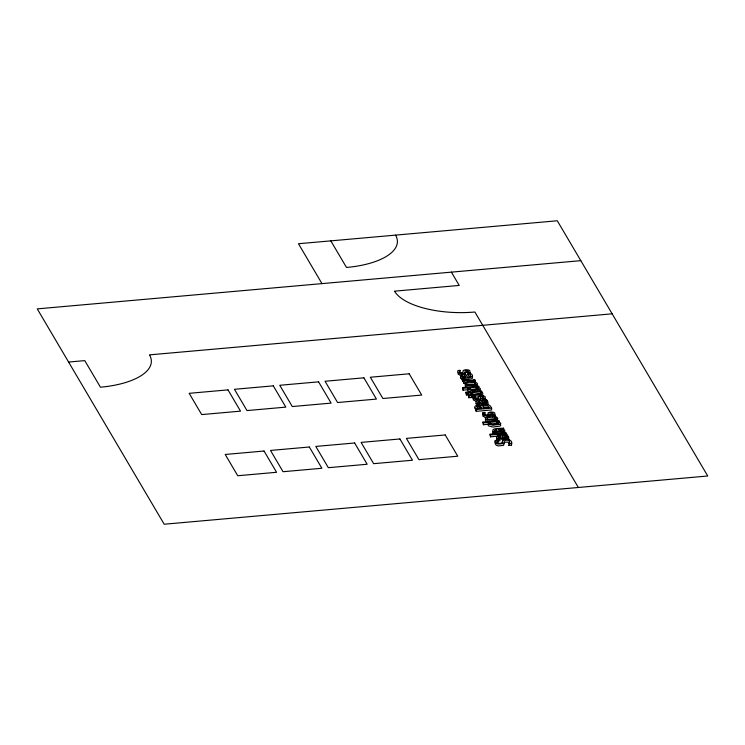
<?xml version="1.0" encoding="UTF-8"?>
<svg xmlns="http://www.w3.org/2000/svg" width="745" height="745" viewBox="0 0 745 745"><rect width="100%" height="100%" fill="white"/><g stroke="black" fill="none" stroke-linecap="round" stroke-linejoin="round"><path stroke-width="1.12" d="M459.469 372.975L459.991 370.349L457.914 370.535L457.719 371.252C458.445 374.111 462.794 374.046 464.805 372.733L465.271 370.721L467.692 370.637L468.633 371.857L467.925 374.893L468.475 374.158M475.17 382.055L474.723 379.428C469.76 381.906 466.109 379.019 462.235 378.73L462.338 380.881L463.828 381.785M462.58 387.53L463.027 390.147L468.028 389.71L468.046 387.884L463.045 388.322L462.58 387.53L478.653 386.106L479.119 386.897L477.945 387.009L480.395 388.667A3.809 1.555 0.7 0 1 479.491 389.7L472.591 390.659L468.298 389.514A5.392 2.198 0.7 0 1 468.046 387.884M463.027 390.147L463.045 388.322M462.235 378.73L464.899 380.304L463.176 380.453L463.632 383.079L465.932 382.874M463.632 383.079L463.176 380.453M464.526 374.726L465.998 377.24C463.092 378.395 459.73 374.521 464.526 374.726L464.498 376.551L462.347 377.026M465.979 392.243L466.491 394.971L468.503 394.794L468.531 392.969L467.99 392.066L465.979 392.243L466.491 394.971M468.139 372.751L467.041 372.286L467.068 370.461M468.354 373.664C472.013 374.26 470.784 377.696 467.488 377.11L465.55 373.822L462.235 374.26L460.233 375.471C462.114 379.354 469.778 378.702 472.6 376.057L472.032 374.539L470.467 373.478L468.354 373.664L468.363 375.536L470.691 376.998M468.335 395.111L468.782 397.737L472.097 397.439L472.414 397.979L472.116 395.623L468.801 395.912L468.335 395.111L471.65 394.822L470.784 393.351L472.395 393.211L473.261 394.682L480.925 393.882L481.251 393.146L480.497 392.541L480.478 394.366M468.782 397.737L468.801 395.912M469.657 387.745L469.49 388.313C470.97 391.032 475.31 389.551 477.741 389.216A2.188 0.894 0.7 0 0 478.411 388.545L476.316 387.149L469.657 387.745L469.639 389.56L476.288 388.974L478.02 389.784M469.955 391.945L470.421 392.745L481.968 391.721L481.493 390.92L469.955 391.945L470.402 394.571L480.786 393.649M470.402 394.571L470.421 392.745M470.756 395.176L470.784 393.351M472.097 397.439L472.116 395.623M474.993 398.584L475.319 396.349L473.252 396.536L473.252 399.897L476.334 401.359M475.329 398.221L475.319 396.349M476.288 388.974L476.316 387.149M476.241 411.333L476.269 409.508C471.455 404.544 479.603 405.373 481.503 405.252C484.771 403.25 490.378 403.948 491.644 408.148L491.625 409.974L476.241 411.333L474.9 407.943M487.081 402.263L486.634 399.646C484.921 400.018 471.678 399.022 477.34 404.032L477.321 405.857L475.71 403.278M479.296 405.68L479.314 403.855L477.489 402.021L479.51 401.117C480.441 405.867 493.05 403.324 485.87 400.549L487.1 400.438M482.415 405.308L479.491 402.933L479.51 401.117M483.812 399.162L482.369 398.296L482.397 396.47L480.6 396.722L480.143 398.733C478.122 400.046 473.773 400.112 473.047 397.262L473.252 396.536M484.585 414.872L484.921 412.637L482.844 412.814L482.853 416.176L485.926 417.638M482.965 422.108L483.43 422.909L488.431 422.462A5.392 2.198 0.7 0 0 488.683 424.091L492.976 425.237L499.876 424.278A3.809 1.555 0.7 0 0 500.78 423.244L498.331 421.586L499.504 421.474L499.038 420.683L482.965 422.108L483.412 424.724L488.413 424.287A5.392 2.198 0.7 0 0 488.655 425.917L492.948 427.053L499.848 426.103A3.809 1.555 0.7 0 0 500.761 425.069L500.277 424.278M483.226 400.857L483.961 397.858L482.397 396.47M483.412 424.724L483.43 422.909M486.047 403.296L484.241 402.514L484.259 400.689L481.056 400.978L483.412 402.822L486.261 402.542L486.066 401.471L484.259 400.689M485.433 400.698L485.172 396.778A4.535 1.853 0.7 0 0 483.635 395.93L480.795 395.688L478.486 396.517C479.65 399.841 473.075 399.031 475.347 396.396M490.042 422.322L489.875 422.89C491.355 425.609 495.695 424.129 498.126 423.793A2.188 0.894 0.7 0 0 498.796 423.123L496.692 421.726L490.042 422.322L490.024 424.138L496.673 423.551L498.405 424.361M506.144 434.605L506.619 435.406L506.172 432.78L490.089 434.205L490.545 436.831L499.727 436.011M490.545 436.831L490.089 434.205M493.535 415.961L491.97 414.574L491.989 412.749L490.191 413L489.735 415.012C487.724 416.334 483.375 416.39 482.639 413.54L482.844 412.814M492.855 417.181L493.562 414.136L491.989 412.749M494.131 434.382L494.149 432.556C488.487 427.546 501.73 428.543 503.452 428.17L503.918 428.962L502.689 429.073C509.869 431.839 497.25 434.382 496.319 429.632L494.298 430.545L496.123 432.379L496.105 434.205M484.948 412.674C482.667 415.31 489.251 416.129 488.087 412.795L490.396 411.966L493.227 412.218A4.535 1.853 0.7 0 1 494.764 413.065L495.034 416.986L495.071 415.319M509.804 443.703L508.314 442.204L505.436 442.13L504.486 442.614L503.564 445.37L498.368 445.91A5.047 2.058 0.7 0 1 496.189 445.11L495.136 443.769L495.285 440.5L497.725 440.286L497.744 442.167L497.027 443.042M500.137 434.037L497.241 432.603L496.3 431.457L496.319 429.632M496.673 423.551L496.692 421.726M497.725 440.286L497.744 442.167L495.257 442.325M507.773 435.508L506.544 435.62C513.724 438.395 501.115 440.928 500.184 436.179L498.163 437.091L499.988 438.926L499.96 440.751L497.995 440.928L498.014 439.103C492.352 434.093 505.594 435.089 507.308 434.717L507.755 437.334M503.089 440.379L500.165 438.004L500.184 436.179M502.856 431.821L501.05 431.038L501.078 429.213L497.874 429.493L500.221 431.336L503.08 431.066L502.875 429.995L501.078 429.213M503.424 429.986L503.452 428.17M506.712 438.367L504.914 437.585L504.933 435.76L501.73 436.049L504.086 437.883L506.935 437.613L506.74 436.542L504.933 435.76M511.377 442.977L511.396 445.156L508.835 445.38L509.664 441.366L508.332 440.379L506.265 440.183L504.514 440.789L503.592 443.545L498.386 444.085A5.047 2.058 0.7 0 1 496.217 443.284L495.155 441.943L495.285 440.5M511.396 445.156C513.864 439.634 506.06 437.809 502.558 440.323L502.102 442.688C500.668 443.806 497.613 443.694 496.962 441.738L497.762 440.342M483.17 395.325L483.021 395.874M502.232 443.443L502.54 442.148M485.312 419.714L485.787 421.055A4.731 1.937 0.7 0 0 487.928 422.015M476.67 408.837L478.169 407.887L480.991 408.409M457.896 372.36L458.212 374.269L461.006 375.359M483.943 399.683L483.524 400.577M478.309 398.836L478.467 398.342M487.91 415.123L488.506 414.229M464.787 374.549L465.243 372.537L467.041 372.286M480.115 400.559L480.572 398.547L482.369 398.296M489.716 416.837L490.173 414.825L491.97 414.574M505.008 433.152L504.654 431.755M465.215 384.737L465.401 386.478A4.731 1.937 0.7 0 0 467.543 387.437L468.577 387.614M492.771 431.476L492.454 432.137L493.414 433.776M496.626 438.023L496.608 439.531L497.995 440.928M460.019 370.395C457.7 372.9 464.293 373.925 463.157 370.507L465.467 369.678L468.298 369.93A4.535 1.853 0.7 0 1 469.844 370.777L470.123 372.873L467.944 373.068M508.798 445.324L509.384 444.802M487.891 404.88L488.31 403.771M508.556 439.95L509.086 439.14L508.509 438.302M477.564 403.445L479.491 402.933M460.829 376.616L460.363 378.106L462.04 379.279M496.878 421.232L497.707 420.45L497.232 419.09M483.17 407.394L486.364 406.966L488.347 407.738M475.748 386.981L477.331 385.873L477.219 384.96M498.433 438.358L500.165 438.004M467.236 384.839L472.358 384.122L475.301 384.82M494.876 431.672L496.3 431.457M580.811 260.657L37.25 308.877L164.189 524.229L707.75 475.999L557.297 220.771L298.466 243.736L321.97 283.622M68.596 362.051L84.772 360.617L100.445 387.204A66.584 27.192 0.7 0 0 149.484 354.871L612.148 313.822M463.651 381.254L475.189 380.229M466.51 393.155L468.531 392.969M480.469 392.494L482.22 392.336C485.768 396.2 474.509 394.748 473.727 395.474L474.053 396.014L472.432 396.154M474.77 397.206L479.035 396.824M485.451 398.882L483.254 399.031M482.108 402.7L484.241 402.514M477.34 404.032L479.314 403.855M476.269 409.508L491.644 408.148M492.873 415.356L495.053 415.161M498.917 431.225L501.05 431.038M494.149 432.556L496.123 432.379M490.564 435.006L506.637 433.581M502.782 437.771L504.914 437.585M498.014 439.103L499.988 438.926M508.854 443.564L511.424 443.331M465.187 379.829L471.855 378.73L472.581 377.883L472.013 376.365M479.445 407.096L480.376 407.31M494.857 418.969L487.621 419.416A2.691 1.099 0.7 0 0 487.044 419.891M470.365 392.205L468.27 391.339A5.392 2.198 0.7 0 1 468.028 389.71M469.816 372.602L470.337 373.506M451.386 272.139L459.227 285.428L394.515 291.174A66.584 27.192 0.7 0 0 474.9 312.015L578.334 487.481M467.972 393.891L468.503 394.794M330.817 240.868L346.49 267.455A66.584 27.192 0.7 0 0 395.53 235.131M485.479 399.041L485.666 399.506M480.255 390.11L480.376 390.492A3.809 1.555 0.7 0 1 479.463 391.525M464.945 383.312L465.429 384.662A4.731 1.937 0.7 0 0 467.571 385.612L474.835 385.426L477.051 384.457L477.415 383.61C474.779 380.201 468.111 380.946 464.945 383.312M485.33 417.889L485.805 419.239A4.731 1.937 0.7 0 0 487.947 420.189L495.22 420.003L497.436 419.035L497.79 418.187C495.155 414.779 488.487 415.524 485.33 417.889M476.763 406.528L477.517 408.521L482.015 408.12L480.376 406.239L476.763 406.528M482.909 405.867L483.719 407.962L489.409 407.459L486.96 405.233L482.909 405.867M475.664 383.582L473.773 384.718L468.391 384.932A2.71 1.108 0.7 0 1 466.975 384.355L466.631 383.768A2.691 1.099 0.7 0 1 467.255 383.014L473.196 382.334L475.664 383.582M496.049 418.159L494.159 419.295L488.776 419.51A2.71 1.108 0.7 0 1 487.36 418.932L487.007 418.345A2.691 1.099 0.7 0 1 487.64 417.591L493.581 416.911L496.049 418.159M227.989 389.877L189.165 393.323L201.699 414.583L240.533 411.147L227.989 389.877M273.285 385.854L234.461 389.3L246.995 410.57L285.829 407.124L273.285 385.854M318.581 381.84L279.757 385.277L292.291 406.547L331.125 403.101L318.581 381.84M363.877 377.817L325.053 381.263L337.597 402.533L376.421 399.087L363.877 377.817M409.173 373.794L370.349 377.24L382.893 398.51L421.717 395.064L409.173 373.794M264.037 451.023L225.214 454.469L237.748 475.738L276.572 472.293L264.037 451.023M309.333 447L270.51 450.446L283.044 471.715L321.868 468.27L309.333 447M354.629 442.986L315.805 446.432L328.34 467.692L367.164 464.256L354.629 442.986M399.925 438.963L361.101 442.409L373.636 463.679L412.46 460.233L399.925 438.963M445.221 434.95L406.397 438.386L418.932 459.656L457.756 456.21L445.221 434.95"/></g></svg>
